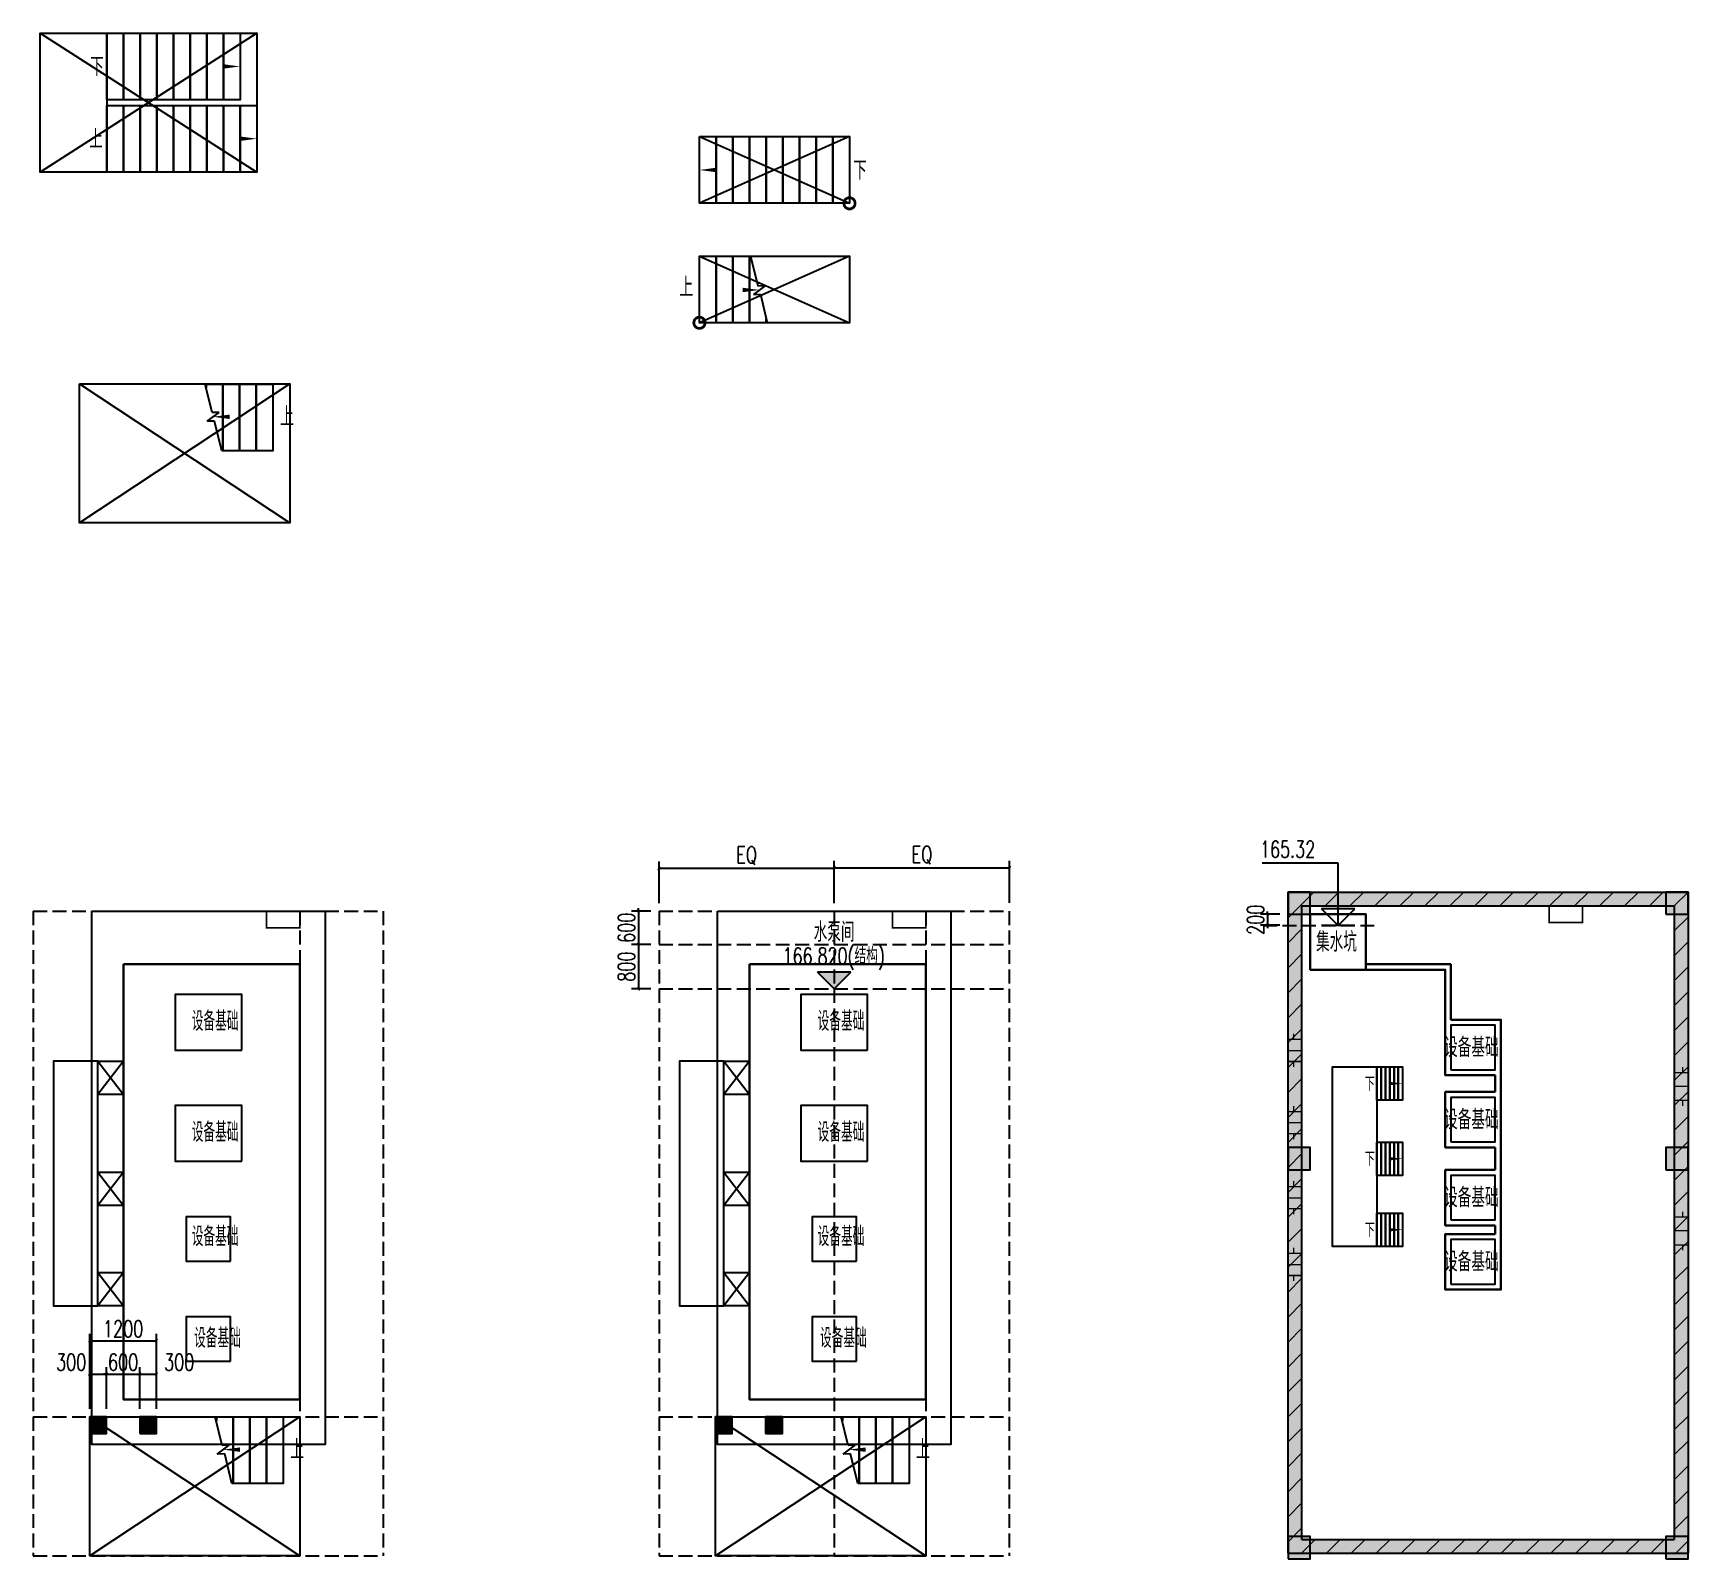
# Model space of a CAD drawing. Header units: millimetres. Extents: x 1742399 to 4898386, y 2481636 to 5226310.
# Drawn here: x 2903614 to 2933410, y 2671030 to 2698485 of the extents above; entities that cross this region are included whole.
import ezdxf
from ezdxf.enums import TextEntityAlignment as Align

# ---------------------------------------------------------------- set-up
doc = ezdxf.new("R2010")
doc.units = ezdxf.units.MM
doc.header["$LTSCALE"] = 1000
for name, pattern in [('ACAD_ISO04W100', [30.5, 24, -3, 0.5, -3]), ('CENTER2', [28.575, 19.05, -3.175, 3.175, -3.175]), ('DASH', [0.35, 0.25, -0.1])]:
    doc.linetypes.add(name, pattern=pattern)
for name, color, linetype in [('AXIS', 3, 'Continuous'), ('AXIS_TEXT', 7, 'Continuous'), ('DIM_ELEV', 3, 'Continuous'), ('FLOOR_STEEL', 2, 'Continuous'), ('JD-设备', 1, 'Continuous'), ('PUB_DIM', 3, 'Continuous'), ('PUB_HATCH', 8, 'Continuous'), ('PUB_TEXT', 7, 'Continuous'), ('STAIR', 2, 'Continuous'), ('STAIR_STEEL', 2, 'Continuous'), ('WALL_ST', 4, 'Continuous'), ('YHG_填充', 8, 'Continuous'), ('YHG_柱', 4, 'Continuous'), ('YHJ_剖面_梁板', 4, 'Continuous'), ('YHJ_引出、索引', 3, 'Continuous'), ('YHJ_标高', 3, 'Continuous'), ('YHJ_立面_墙线中', 2, 'Continuous'), ('水泵基础', 7, 'Continuous'), ('电缆沟', 7, 'Continuous')]:
    doc.layers.add(name, color=color, linetype=linetype)
for name, color, linetype, lineweight in [('中轴', 20, 'ACAD_ISO04W100', 9), ('排水沟', 4, 'Continuous', 30), ('管', 1, 'Continuous', 30), ('钢爬梯', 2, 'Continuous', 30), ('集水坑', 4, 'Continuous', 30)]:
    doc.layers.add(name, color=color, linetype=linetype, lineweight=lineweight)
doc.styles.add('_TCH_DIM', font='SIMPLEX', dxfattribs={"bigfont": 'GBCBIG'})
doc.styles.add('_TCH_DIM_T3', font='SIMPLEX', dxfattribs={"width": 0.705882, "bigfont": 'GBCBIG'})
doc.styles.add('HZ1', font='romans.shx', dxfattribs={"width": 0.7, "bigfont": 'hztxt.shx'})
doc.styles.add('TSSD_REIN_T3', font='tssdeng.shx', dxfattribs={"width": 0.7, "bigfont": 'hztxt.shx'})
doc.styles.add('tssdeng', font='tssdeng.shx', dxfattribs={"width": 0.7, "bigfont": 'hztxt.shx'})
doc.styles.add('宋体', font='')
doc.styles.get('宋体').set_extended_font_data('SimSun')
doc.dimstyles.new('_TCH_ARCH&&50', dxfattribs={"dimtxt": 148.75, "dimasz": 50, "dimexe": 125, "dimexo": 150, "dimgap": 63.125, "dimtad": 1, "dimdec": 0, "dimzin": 0, "dimdsep": 46, "dimtxsty": '_TCH_DIM_T3', "dimblk": 'ARCHTICK', "dimcen": 0.09, "dimclrt": 7, "dimazin": 2, "dimtfac": 1, "dimtdec": 0, "dimtix": 1, "dimtmove": 2, "dimatfit": 3, "dimfxl": 75, "dimtolj": 1, "dimtzin": 0, "dimarcsym": 0})

# ---------------------------------------------------------------- blocks, each defined once
blk = doc.blocks.new('平面_底部梯段')
at = {"layer": 'STAIR'}
for p, q in [((1981788, 2524280), (1981664, 2524794)), ((1981699, 2524123), (1981915, 2524284)), ((1981834, 2524127), (1981699, 2524123)), ((1981915, 2524284), (1981788, 2524280)), ((1981964, 2523594), (1981834, 2524127))]:
    blk.add_line(p, q, dxfattribs=at)
for points in [[(1981664, 2524794), (1981685, 2524794), (1981685, 2524724)], [(1981685, 2524724), (1981685, 2524794), (1981985, 2524794), (1981985, 2523594), (1981964, 2523594)]]:
    blk.add_lwpolyline(points, dxfattribs=at)
for points in [[(1981985, 2524794), (1982285, 2524794), (1982285, 2523594), (1981985, 2523594)], [(1982285, 2524794), (1982585, 2524794), (1982585, 2523594), (1982285, 2523594)], [(1982585, 2524794), (1982885, 2524794), (1982885, 2523594), (1982585, 2523594)]]:
    blk.add_lwpolyline(points, close=True, dxfattribs=at)
at = {"layer": 'YHJ_引出、索引'}
blk.add_lwpolyline([(1982885, 2524204, 0, 0, 0), (1981807, 2524204, 0, 80, 0), (1982107, 2524204, 0, 0, 0)], format="xyseb", dxfattribs=at)
at = {"layer": 'PUB_TEXT', "style": '_TCH_DIM'}
blk.add_attdef('方向', (1983369, 2524034), '', height=350, dxfattribs=at)
blk = doc.blocks.new('平面_单跑楼梯')
at = {"layer": 'STAIR'}
for points in [[(-2700, 1200), (-2400, 1200), (-2400, 0), (-2700, 0)], [(-2400, 1200), (-2100, 1200), (-2100, 0), (-2400, 0)], [(-2100, 1200), (-1800, 1200), (-1800, 0), (-2100, 0)], [(-1800, 1200), (-1500, 1200), (-1500, 0), (-1800, 0)], [(-1500, 1200), (-1200, 1200), (-1200, 0), (-1500, 0)], [(-1200, 1200), (-900, 1200), (-900, 0), (-1200, 0)], [(-900, 1200), (-600, 1200), (-600, 0), (-900, 0)], [(-600, 1200), (-300, 1200), (-300, 0), (-600, 0)], [(-300, 1200), (0, 1200), (0, 0), (-300, 0)]]:
    blk.add_lwpolyline(points, close=True, dxfattribs=at)
at = {"layer": 'YHJ_引出、索引'}
blk.add_lwpolyline([(0, 600, 0, 0, 0), (-2700, 600, 0, 80, 0), (-2400, 600, 0, 0, 0)], format="xyseb", dxfattribs=at)
at = {"layer": 'YHJ_引出、索引', "color": 7, "style": '_TCH_DIM'}
blk.add_text('下', height=338, dxfattribs=at).set_placement((68, 425))
blk = doc.blocks.new('*U1044')
at = {"layer": 'PUB_HATCH'}
blk.add_solid([(-150, -150), (150, -150), (-150, 150), (150, 150)], dxfattribs=at)
at = {"layer": 'YHG_柱'}
blk.add_lwpolyline([(-150, -150), (150, -150), (150, 150), (-150, 150)], close=True, dxfattribs=at)
blk = doc.blocks.new('_ArchTick')
at = {"color": 0, "linetype": 'ByBlock', "const_width": 0.4}
blk.add_lwpolyline([(-0.5, -0.5), (0.5, 0.5)], dxfattribs=at)
blk = doc.blocks.new('*D1045')
at = {"layer": 'Defpoints', "color": 0, "transparency": 16777216}
for p in [(2904933, 2674356), (2904633, 2673577), (2904933, 2673577)]:
    blk.add_point(p, dxfattribs=at)
at = {"layer": 'PUB_DIM', "color": 0, "lineweight": -2, "transparency": 16777216}
for p, q in [((2904633, 2673727), (2904633, 2674481)), ((2904633, 2674356), (2904933, 2674356)), ((2904933, 2673727), (2904933, 2674481))]:
    blk.add_line(p, q, dxfattribs=at)
at = {"layer": 'PUB_DIM', "color": 0, "lineweight": -2, "transparency": 16777216, "xscale": 50, "yscale": 50, "zscale": 50, "rotation": 180}
blk.add_blockref('_ArchTick', (2904633, 2674356), dxfattribs=at)
at = {"layer": 'PUB_DIM', "color": 0, "lineweight": -2, "transparency": 16777216, "xscale": 50, "yscale": 50, "zscale": 50}
blk.add_blockref('_ArchTick', (2904933, 2674356), dxfattribs=at)
at = {"layer": 'PUB_DIM', "color": 7, "transparency": 16777216, "insert": (2904298, 2674569), "char_height": 300, "attachment_point": 5, "style": '_TCH_DIM_T3'}
blk.add_mtext('\\A1;300', dxfattribs=at)
blk = doc.blocks.new('*D1046')
at = {"layer": 'Defpoints', "color": 0, "transparency": 16777216}
for p in [(2905533, 2674356), (2904933, 2673577), (2905533, 2673577)]:
    blk.add_point(p, dxfattribs=at)
at = {"layer": 'PUB_DIM', "color": 0, "lineweight": -2, "transparency": 16777216}
for p, q in [((2904933, 2674356), (2904883, 2674356)), ((2904933, 2673727), (2904933, 2674481)), ((2904933, 2674356), (2905533, 2674356)), ((2905533, 2673727), (2905533, 2674481)), ((2905533, 2674356), (2905583, 2674356))]:
    blk.add_line(p, q, dxfattribs=at)
at = {"layer": 'PUB_DIM', "color": 0, "lineweight": -2, "transparency": 16777216, "xscale": 50, "yscale": 50, "zscale": 50}
blk.add_blockref('_ArchTick', (2904933, 2674356), dxfattribs=at)
at = {"layer": 'PUB_DIM', "color": 0, "lineweight": -2, "transparency": 16777216, "xscale": 50, "yscale": 50, "zscale": 50, "rotation": 180}
blk.add_blockref('_ArchTick', (2905533, 2674356), dxfattribs=at)
at = {"layer": 'PUB_DIM', "color": 7, "transparency": 16777216, "insert": (2905233, 2674569), "char_height": 300, "attachment_point": 5, "style": '_TCH_DIM_T3'}
blk.add_mtext('\\A1;600', dxfattribs=at)
blk = doc.blocks.new('*D1047')
at = {"layer": 'Defpoints', "color": 0, "transparency": 16777216}
for p in [(2905833, 2674356), (2905533, 2673577), (2905833, 2673577)]:
    blk.add_point(p, dxfattribs=at)
at = {"layer": 'PUB_DIM', "color": 0, "lineweight": -2, "transparency": 16777216}
for p, q in [((2905533, 2673727), (2905533, 2674481)), ((2905533, 2674356), (2905833, 2674356)), ((2905833, 2673727), (2905833, 2674481))]:
    blk.add_line(p, q, dxfattribs=at)
at = {"layer": 'PUB_DIM', "color": 0, "lineweight": -2, "transparency": 16777216, "xscale": 50, "yscale": 50, "zscale": 50, "rotation": 180}
blk.add_blockref('_ArchTick', (2905533, 2674356), dxfattribs=at)
at = {"layer": 'PUB_DIM', "color": 0, "lineweight": -2, "transparency": 16777216, "xscale": 50, "yscale": 50, "zscale": 50}
blk.add_blockref('_ArchTick', (2905833, 2674356), dxfattribs=at)
at = {"layer": 'PUB_DIM', "color": 7, "transparency": 16777216, "insert": (2906242, 2674569), "char_height": 300, "attachment_point": 5, "style": '_TCH_DIM_T3'}
blk.add_mtext('\\A1;300', dxfattribs=at)
blk = doc.blocks.new('标高_平面标注')
at = {"layer": 'AXIS'}
blk.add_hatch(color=256, dxfattribs=at).paths.add_polyline_path([(0, 0), (300, 300), (-300, 300)])
for p, q in [((0, 0), (-300, 300)), ((300, 300), (-300, 300)), ((0, 0), (300, 300))]:
    blk.add_line(p, q, dxfattribs=at)
at = {"layer": 'AXIS_TEXT', "style": 'HZ1', "width": 0.7, "flags": 4}
blk.add_attdef('标高', text='', height=300, dxfattribs=at).set_placement((-11, 442), align=Align.CENTER)
blk = doc.blocks.new('*D1050')
at = {"layer": 'Defpoints', "color": 0, "transparency": 16777216}
for p in [(2914877, 2682686), (2914505, 2682086), (2914877, 2682086)]:
    blk.add_point(p, dxfattribs=at)
at = {"layer": 'PUB_DIM', "color": 0, "lineweight": -2, "transparency": 16777216}
for p, q in [((2914727, 2682686), (2914380, 2682686)), ((2914505, 2682686), (2914505, 2682736)), ((2914505, 2682686), (2914505, 2682086)), ((2914727, 2682086), (2914380, 2682086)), ((2914505, 2682086), (2914505, 2682036))]:
    blk.add_line(p, q, dxfattribs=at)
at = {"layer": 'PUB_DIM', "color": 0, "lineweight": -2, "transparency": 16777216, "xscale": 50, "yscale": 50, "zscale": 50}
for p, rotation in [((2914505, 2682686), 270), ((2914505, 2682086), 90)]:
    blk.add_blockref('_ArchTick', p, dxfattribs=dict(at, rotation=rotation))
at = {"layer": 'PUB_DIM', "color": 7, "transparency": 16777216, "insert": (2914292, 2682386), "char_height": 300, "attachment_point": 5, "rotation": 90, "style": '_TCH_DIM_T3'}
blk.add_mtext('\\A1;600', dxfattribs=at)
blk = doc.blocks.new('*D1051')
at = {"layer": 'Defpoints', "color": 0, "transparency": 16777216}
for p in [(2914877, 2682086), (2914505, 2681286), (2914877, 2681286)]:
    blk.add_point(p, dxfattribs=at)
at = {"layer": 'PUB_DIM', "color": 0, "lineweight": -2, "transparency": 16777216}
for p, q in [((2914727, 2682086), (2914380, 2682086)), ((2914505, 2682086), (2914505, 2681286)), ((2914727, 2681286), (2914380, 2681286))]:
    blk.add_line(p, q, dxfattribs=at)
at = {"layer": 'PUB_DIM', "color": 0, "lineweight": -2, "transparency": 16777216, "xscale": 50, "yscale": 50, "zscale": 50}
for p, rotation in [((2914505, 2682086), 90), ((2914505, 2681286), 270)]:
    blk.add_blockref('_ArchTick', p, dxfattribs=dict(at, rotation=rotation))
at = {"layer": 'PUB_DIM', "color": 7, "transparency": 16777216, "insert": (2914292, 2681686), "char_height": 300, "attachment_point": 5, "rotation": 90, "style": '_TCH_DIM_T3'}
blk.add_mtext('\\A1;800', dxfattribs=at)
blk = doc.blocks.new('*D1052')
at = {"layer": 'Defpoints', "color": 0, "transparency": 16777216}
for p in [(2918031, 2683456), (2914877, 2682677), (2918031, 2682677)]:
    blk.add_point(p, dxfattribs=at)
at = {"layer": 'PUB_DIM', "color": 0, "lineweight": -2, "transparency": 16777216}
for p, q in [((2914877, 2682827), (2914877, 2683581)), ((2914877, 2683456), (2918031, 2683456)), ((2918031, 2682827), (2918031, 2683581))]:
    blk.add_line(p, q, dxfattribs=at)
at = {"layer": 'PUB_DIM', "color": 0, "lineweight": -2, "transparency": 16777216, "xscale": 50, "yscale": 50, "zscale": 50, "rotation": 180}
blk.add_blockref('_ArchTick', (2914877, 2683456), dxfattribs=at)
at = {"layer": 'PUB_DIM', "color": 0, "lineweight": -2, "transparency": 16777216, "xscale": 50, "yscale": 50, "zscale": 50}
blk.add_blockref('_ArchTick', (2918031, 2683456), dxfattribs=at)
at = {"layer": 'PUB_DIM', "color": 7, "transparency": 16777216, "insert": (2916454, 2683683), "char_height": 300, "attachment_point": 5, "style": '_TCH_DIM_T3'}
blk.add_mtext('\\A1;EQ', dxfattribs=at)
blk = doc.blocks.new('*D1053')
at = {"layer": 'Defpoints', "color": 0, "transparency": 16777216}
for p in [(2921186, 2683465), (2918031, 2682686), (2921186, 2682686)]:
    blk.add_point(p, dxfattribs=at)
at = {"layer": 'PUB_DIM', "color": 0, "lineweight": -2, "transparency": 16777216}
for p, q in [((2918031, 2682836), (2918031, 2683590)), ((2918031, 2683465), (2921186, 2683465)), ((2921186, 2682836), (2921186, 2683590))]:
    blk.add_line(p, q, dxfattribs=at)
at = {"layer": 'PUB_DIM', "color": 0, "lineweight": -2, "transparency": 16777216, "xscale": 50, "yscale": 50, "zscale": 50, "rotation": 180}
blk.add_blockref('_ArchTick', (2918031, 2683465), dxfattribs=at)
at = {"layer": 'PUB_DIM', "color": 0, "lineweight": -2, "transparency": 16777216, "xscale": 50, "yscale": 50, "zscale": 50}
blk.add_blockref('_ArchTick', (2921186, 2683465), dxfattribs=at)
at = {"layer": 'PUB_DIM', "color": 7, "transparency": 16777216, "insert": (2919609, 2683692), "char_height": 300, "attachment_point": 5, "style": '_TCH_DIM_T3'}
blk.add_mtext('\\A1;EQ', dxfattribs=at)
blk = doc.blocks.new('刚性防水套管DN400')
at = {"layer": '中轴', "color": 8, "linetype": 'CENTER2', "ltscale": 10}
blk.add_line((1966752, 2550634), (1967002, 2550634), dxfattribs=at)
at = {"layer": '管', "lineweight": 50, "const_width": 25}
for points in [[(1966752, 2550884), (1967002, 2550884)], [(1966852, 2550884), (1966852, 2550984)], [(1966752, 2550384), (1967002, 2550384)], [(1966852, 2550384), (1966852, 2550284)]]:
    blk.add_lwpolyline(points, dxfattribs=at)
at = {"style": '宋体', "width": 0.7, "flags": 1}
blk.add_attdef('中心标高', (1966552, 2549850), '', height=350, dxfattribs=at)
blk = doc.blocks.new('刚性防水套管DN300')
at = {"layer": '中轴', "color": 8, "linetype": 'CENTER2', "ltscale": 10}
blk.add_line((1966752, 2550634), (1967002, 2550634), dxfattribs=at)
at = {"layer": '管', "lineweight": 50, "const_width": 25}
for points in [[(1966852, 2550834), (1966852, 2550934)], [(1966752, 2550834), (1967002, 2550834)], [(1966752, 2550434), (1967002, 2550434)], [(1966852, 2550434), (1966852, 2550334)]]:
    blk.add_lwpolyline(points, dxfattribs=at)
at = {"style": '宋体', "width": 0.7, "flags": 1}
blk.add_attdef('中心标高', (1966552, 2549988), '', height=350, dxfattribs=at)
blk = doc.blocks.new('平面_平台钢楼梯')
at = {"layer": 'STAIR_STEEL'}
for points in [[(-460.02, 300), (-383.35, 300), (-383.35, -300), (-460.02, -300)], [(-383.35, 300), (-306.68, 300), (-306.68, -300), (-383.35, -300)], [(-306.68, 300), (-230.01, 300), (-230.01, -300), (-306.68, -300)], [(-230.01, 300), (-153.34, 300), (-153.34, -300), (-230.01, -300)], [(-153.34, 300), (-76.67, 300), (-76.67, -300), (-153.34, -300)], [(-76.67, 300), (0, 300), (0, -300), (-76.67, -300)]]:
    blk.add_lwpolyline(points, close=True, dxfattribs=at)
at = {"layer": 'YHJ_引出、索引'}
blk.add_lwpolyline([(-460.02, 0, 0, 0, 0), (0, 0, 0, 60, 0), (-225, 0, 0, 0, 0)], format="xyseb", dxfattribs=at)
at = {"layer": 'YHJ_引出、索引', "color": 7, "style": '_TCH_DIM'}
blk.add_text('下', height=253.19, dxfattribs=at).set_placement((-681.19, -131.25))
blk = doc.blocks.new('*U1061')
at = {"layer": 'PUB_HATCH'}
blk.add_solid([(-200, -200), (200, -200), (-200, 200), (200, 200)], dxfattribs=at)
at = {"layer": 'YHG_柱'}
blk.add_lwpolyline([(-200, -200), (200, -200), (200, 200), (-200, 200)], close=True, dxfattribs=at)
blk = doc.blocks.new('*U1062')
at = {"layer": 'PUB_HATCH'}
blk.add_solid([(-200, -200), (200, -200), (-200, 200), (200, 200)], dxfattribs=at)
at = {"layer": 'YHG_柱'}
blk.add_lwpolyline([(-200, -200), (200, -200), (200, 200), (-200, 200)], close=True, dxfattribs=at)
blk = doc.blocks.new('*U1063')
at = {"layer": 'PUB_HATCH'}
blk.add_solid([(-200, -200), (200, -200), (-200, 200), (200, 200)], dxfattribs=at)
at = {"layer": 'YHG_柱'}
blk.add_lwpolyline([(-200, -200), (200, -200), (200, 200), (-200, 200)], close=True, dxfattribs=at)
blk = doc.blocks.new('*U1058')
at = {"layer": 'PUB_HATCH'}
blk.add_solid([(-200, -200), (200, -200), (-200, 200), (200, 200)], dxfattribs=at)
at = {"layer": 'YHG_柱'}
blk.add_lwpolyline([(-200, -200), (200, -200), (200, 200), (-200, 200)], close=True, dxfattribs=at)
blk = doc.blocks.new('*U1059')
at = {"layer": 'PUB_HATCH'}
blk.add_solid([(-200, -200), (200, -200), (-200, 200), (200, 200)], dxfattribs=at)
at = {"layer": 'YHG_柱'}
blk.add_lwpolyline([(-200, -200), (200, -200), (200, 200), (-200, 200)], close=True, dxfattribs=at)
blk = doc.blocks.new('*U1060')
at = {"layer": 'PUB_HATCH'}
blk.add_solid([(-200, -200), (200, -200), (-200, 200), (200, 200)], dxfattribs=at)
at = {"layer": 'YHG_柱'}
blk.add_lwpolyline([(-200, -200), (200, -200), (200, 200), (-200, 200)], close=True, dxfattribs=at)
blk = doc.blocks.new('标高_引出标注')
at = {"layer": 'YHJ_标高'}
for p, q in [((0, 1116), (-1368, 1116)), ((0, 0), (0, 1116)), ((0, 0), (-300, 300)), ((300, 300), (-300, 300)), ((0, 0), (300, 300)), ((300, 0), (-300, 0))]:
    blk.add_line(p, q, dxfattribs=at)
at = {"layer": 'DIM_ELEV', "color": 7, "style": '_TCH_DIM', "width": 0.705882}
blk.add_attdef('标高', (-1404, 1220), '', height=298, dxfattribs=at)
blk = doc.blocks.new('*D1064')
at = {"layer": 'Defpoints', "color": 0, "transparency": 16777216}
for p in [(2926198, 2682630), (2925826, 2682430), (2926198, 2682430)]:
    blk.add_point(p, dxfattribs=at)
at = {"layer": 'PUB_DIM', "color": 0, "lineweight": -2, "transparency": 16777216}
for p, q in [((2926048, 2682630), (2925701, 2682630)), ((2925826, 2682630), (2925826, 2682680)), ((2925826, 2682630), (2925826, 2682430)), ((2926048, 2682430), (2925701, 2682430)), ((2925826, 2682430), (2925826, 2682380))]:
    blk.add_line(p, q, dxfattribs=at)
at = {"layer": 'PUB_DIM', "color": 0, "lineweight": -2, "transparency": 16777216, "xscale": 50, "yscale": 50, "zscale": 50}
for p, rotation in [((2925826, 2682630), 270), ((2925826, 2682430), 90)]:
    blk.add_blockref('_ArchTick', p, dxfattribs=dict(at, rotation=rotation))
at = {"layer": 'PUB_DIM', "color": 7, "transparency": 16777216, "insert": (2925613, 2682530), "char_height": 300, "attachment_point": 5, "rotation": 90, "style": '_TCH_DIM_T3'}
blk.add_mtext('\\A1;200', dxfattribs=at)

msp = doc.modelspace()

# ---------------------------------------------------------------- hatches: boundary and pattern name
at = {"layer": 'PUB_HATCH', "linetype": 'Continuous', "lineweight": 0, "ltscale": 0.5}
h = msp.add_hatch(dxfattribs=at)
h.set_pattern_fill('ANSI31', color=256, scale=100)
h.set_pattern_definition([(45, (954133.92, 148785.27), (-224.506403, 224.506403), [])])
h.paths.add_polyline_path([(2933397.5, 2683029.6), (2926197.5, 2683029.6), (2926197.5, 2671129.6), (2933397.5, 2671129.6)])
h.paths.add_polyline_path([(2926447.5, 2682779.6), (2933147.5, 2682779.6), (2933147.5, 2671379.6), (2926447.5, 2671379.6)], flags=16)
h = msp.add_hatch(dxfattribs=at)
h.set_pattern_fill('AR-CONC', color=256, scale=2)
h.set_pattern_definition([(50, (942327.37, 148785.27), (364.369338, -31.87817), [38.1, -419.1]), (355, (942327.37, 148785.27), (-70.486843, 382.11369), [30.48, -335.28117]), (100.451445, (942357.74, 148782.6), (293.882494, 350.235504), [32.380018, -356.18049]), (46.1842, (942327.37, 148886.87), (542.15808, -84.084656), [57.15, -628.65]), (96.635558, (942372.55, 148879.86), (474.80827, 494.85225), [48.57005, -534.27122]), (351.184151, (942327.4, 148886.87), (474.80827, 494.85225), [45.71993, -502.91946]), (21, (942378.17, 148861.47), (303.228783, -204.530396), [38.1, -419.1]), (326, (942378.17, 148861.47), (123.604057, 368.375932), [30.48, -335.28]), (71.451445, (942403.44, 148844.42), (426.83284, 163.845538), [32.380018, -356.179875]), (37.5, (942327.37, 148785.27), (6.1772065, 169.110078), [0, -331.216, 0, -340.36, 0, -336.55]), (7.5, (942327.37, 148785.27), (133.639325, 200.36115), [0, -194.056, 0, -323.596, 0, -128.27]), (327.5, (942214.09, 148785.27), (271.1811903, -11.457488), [0, -127, 0, -396.24, 0, -525.78]), (317.5, (942163.3, 148785.27), (296.258363, 50.852982), [0, -165.1, 0, -263.144, 0, -373.38])])
h.paths.add_polyline_path([(2933397.5, 2683029.6), (2926197.5, 2683029.6), (2926197.5, 2671129.6), (2933397.5, 2671129.6)])
h.paths.add_polyline_path([(2933147.5, 2682779.6), (2933147.5, 2671379.6), (2926447.5, 2671379.6), (2926447.5, 2682779.6)], flags=16)

# ---------------------------------------------------------------- linework, layer by layer
at = {"layer": 'FLOOR_STEEL'}
msp.add_lwpolyline([(2927797.5, 2676652.1), (2926997.5, 2676652.1), (2926997.5, 2679882.3), (2927797.5, 2679882.3)], close=True, dxfattribs=at)
at = {"layer": 'JD-设备', "const_width": 50}
for points in [[(2918205.9, 2695402.2, 67.4679338), (2918204.9, 2695408.1, 0.0148219)], [(2915505.9, 2693252.7, 67.4679338), (2915504.9, 2693258.6, 0.0148219)]]:
    msp.add_lwpolyline(points, format="xyb", close=True, dxfattribs=at)
at = {"layer": 'PUB_DIM'}
for p, q in [((2904633.2, 2674326.9), (2904633.2, 2675080.7)), ((2904633.2, 2674955.7), (2905833.2, 2674955.7)), ((2905833.2, 2674326.9), (2905833.2, 2675080.7))]:
    msp.add_line(p, q, dxfattribs=at)
at = {"layer": 'STAIR'}
for p, q in [((2916525.8, 2694472.4), (2916655.7, 2693939.4)), ((2916790.6, 2693943.4), (2916575, 2693782.6)), ((2916655.7, 2693939.4), (2916790.6, 2693943.4)), ((2916575, 2693782.6), (2916701.6, 2693786.4)), ((2916701.6, 2693786.4), (2916825.8, 2693272.4))]:
    msp.add_line(p, q, dxfattribs=at)
for points in [[(2903738.7, 2698484.6), (2904938.7, 2698484.6), (2904938.7, 2695984.6), (2903738.7, 2695984.6)], [(2904938.7, 2698484.6), (2905238.7, 2698484.6), (2905238.7, 2697284.6), (2904938.7, 2697284.6)], [(2905238.7, 2698484.6), (2905538.7, 2698484.6), (2905538.7, 2697284.6), (2905238.7, 2697284.6)], [(2905538.7, 2698484.6), (2905838.7, 2698484.6), (2905838.7, 2697284.6), (2905538.7, 2697284.6)], [(2905838.7, 2698484.6), (2906138.7, 2698484.6), (2906138.7, 2697284.6), (2905838.7, 2697284.6)], [(2906138.7, 2698484.6), (2906438.7, 2698484.6), (2906438.7, 2697284.6), (2906138.7, 2697284.6)], [(2906438.7, 2698484.6), (2906738.7, 2698484.6), (2906738.7, 2697284.6), (2906438.7, 2697284.6)], [(2906738.7, 2698484.6), (2907038.7, 2698484.6), (2907038.7, 2697284.6), (2906738.7, 2697284.6)], [(2907038.7, 2698484.6), (2907338.7, 2698484.6), (2907338.7, 2697284.6), (2907038.7, 2697284.6)], [(2904938.7, 2697184.6), (2905238.7, 2697184.6), (2905238.7, 2695984.6), (2904938.7, 2695984.6)], [(2905238.7, 2697184.6), (2905538.7, 2697184.6), (2905538.7, 2695984.6), (2905238.7, 2695984.6)], [(2905538.7, 2697184.6), (2905838.7, 2697184.6), (2905838.7, 2695984.6), (2905538.7, 2695984.6)], [(2905838.7, 2697184.6), (2906138.7, 2697184.6), (2906138.7, 2695984.6), (2905838.7, 2695984.6)], [(2906138.7, 2697184.6), (2906438.7, 2697184.6), (2906438.7, 2695984.6), (2906138.7, 2695984.6)], [(2906438.7, 2697184.6), (2906738.7, 2697184.6), (2906738.7, 2695984.6), (2906438.7, 2695984.6)], [(2906738.7, 2697184.6), (2907038.7, 2697184.6), (2907038.7, 2695984.6), (2906738.7, 2695984.6)], [(2907038.7, 2697184.6), (2907338.7, 2697184.6), (2907338.7, 2695984.6), (2907038.7, 2695984.6)], [(2907338.7, 2697184.6), (2907638.7, 2697184.6), (2907638.7, 2695984.6), (2907338.7, 2695984.6)], [(2915904.7, 2693272.4), (2915604.7, 2693272.4), (2915604.7, 2694472.4), (2915904.7, 2694472.4)], [(2916204.7, 2693272.4), (2915904.7, 2693272.4), (2915904.7, 2694472.4), (2916204.7, 2694472.4)], [(2916504.7, 2693272.4), (2916204.7, 2693272.4), (2916204.7, 2694472.4), (2916504.7, 2694472.4)]]:
    msp.add_lwpolyline(points, close=True, dxfattribs=at)
for points in [[(2905238.7, 2698484.6), (2905238.7, 2697284.6)], [(2905538.7, 2698484.6), (2905538.7, 2697284.6)], [(2905838.7, 2698484.6), (2905838.7, 2697284.6)], [(2906138.7, 2698484.6), (2906138.7, 2697284.6)], [(2906438.7, 2698484.6), (2906438.7, 2697284.6)], [(2906738.7, 2698484.6), (2906738.7, 2697284.6)], [(2907038.7, 2698484.6), (2907038.7, 2697284.6)], [(2907338.7, 2698484.6), (2907338.7, 2697284.6)], [(2905238.7, 2697184.6), (2905238.7, 2695984.6)], [(2905538.7, 2697184.6), (2905538.7, 2695984.6)], [(2905838.7, 2697184.6), (2905838.7, 2695984.6)], [(2906138.7, 2697184.6), (2906138.7, 2695984.6)], [(2906438.7, 2697184.6), (2906438.7, 2695984.6)], [(2906738.7, 2697184.6), (2906738.7, 2695984.6)], [(2907038.7, 2697184.6), (2907038.7, 2695984.6)], [(2907338.7, 2697184.6), (2907338.7, 2695984.6)], [(2916804.7, 2693342.8), (2916804.7, 2693272.4), (2916504.7, 2693272.4), (2916504.7, 2694472.4), (2916525.8, 2694472.4)], [(2916825.8, 2693272.4), (2916804.7, 2693272.4), (2916804.7, 2693342.8)]]:
    msp.add_lwpolyline(points, dxfattribs=at)
at = {"layer": 'WALL_ST'}
for p, q in [((2926197.5, 2683029.6), (2933397.5, 2683029.6)), ((2926197.5, 2671129.6), (2926197.5, 2683029.6)), ((2933397.5, 2683029.6), (2933397.5, 2671129.6)), ((2926447.5, 2671379.6), (2926447.5, 2682779.6)), ((2926447.5, 2682779.6), (2933147.5, 2682779.6)), ((2933147.5, 2682779.6), (2933147.5, 2671379.6)), ((2926447.5, 2671379.6), (2933147.5, 2671379.6)), ((2926197.5, 2671129.6), (2933397.5, 2671129.6))]:
    msp.add_line(p, q, dxfattribs=at)
msp.add_lwpolyline([(2926597.5, 2682779.6), (2932997.5, 2682779.6)], dxfattribs=at)
at = {"layer": 'YHG_填充', "linetype": 'DASH'}
for points in [[(2903613.7, 2682685.7), (2903613.7, 2671085.7)], [(2903613.7, 2682685.7), (2909913.7, 2682685.7)], [(2908413.7, 2682685.7), (2908413.7, 2671085.7)], [(2909913.7, 2682685.7), (2909913.7, 2671085.7)], [(2914876.8, 2682685.7), (2914876.8, 2671085.7)], [(2914876.8, 2682685.7), (2921176.8, 2682685.7)], [(2918031.4, 2682685.7), (2918031.4, 2671085.7)], [(2919676.8, 2682685.7), (2919676.8, 2671085.7)], [(2921176.8, 2682685.7), (2921176.8, 2671085.7)], [(2925748.8, 2682429.6), (2927785, 2682429.6)], [(2914876.8, 2682085.7), (2921176.8, 2682085.7)], [(2914876.8, 2681285.7), (2921176.8, 2681285.7)], [(2903613.7, 2673585.7), (2909913.7, 2673585.7)], [(2914876.8, 2673585.7), (2921176.8, 2673585.7)], [(2903613.7, 2671085.7), (2909913.7, 2671085.7)], [(2914876.8, 2671085.7), (2921176.8, 2671085.7)]]:
    msp.add_lwpolyline(points, dxfattribs=at)
at = {"layer": 'YHJ_剖面_梁板'}
for points in [[(2907638.7, 2695984.6), (2903738.7, 2695984.6), (2903738.7, 2698484.6), (2907638.7, 2698484.6)], [(2915604.7, 2696622), (2918304.7, 2696622), (2918304.7, 2695422), (2915604.7, 2695422)], [(2915604.7, 2694472.4), (2918304.7, 2694472.4), (2918304.7, 2693272.4), (2915604.7, 2693272.4)], [(2904450.3, 2692171), (2908230.8, 2692171), (2908230.8, 2689671), (2904450.3, 2689671)], [(2907368.3, 2680185.7), (2907368.3, 2681185.7), (2906168.3, 2681185.7), (2906168.3, 2680185.7)], [(2918631.4, 2680185.7), (2918631.4, 2681185.7), (2917431.4, 2681185.7), (2917431.4, 2680185.7)], [(2904779.9, 2679985.7), (2903979.9, 2679985.7), (2903979.9, 2675585.7), (2904779.9, 2675585.7)], [(2904779.9, 2679985.7), (2905239.9, 2679985.7), (2905239.9, 2679385.7), (2904779.9, 2679385.7)], [(2916043, 2679985.7), (2915243, 2679985.7), (2915243, 2675585.7), (2916043, 2675585.7)], [(2916043, 2679985.7), (2916503, 2679985.7), (2916503, 2679385.7), (2916043, 2679385.7)], [(2907368.3, 2678185.7), (2907368.3, 2679185.7), (2906168.3, 2679185.7), (2906168.3, 2678185.7)], [(2918631.4, 2678185.7), (2918631.4, 2679185.7), (2917431.4, 2679185.7), (2917431.4, 2678185.7)], [(2904779.9, 2677985.7), (2905239.9, 2677985.7), (2905239.9, 2677385.7), (2904779.9, 2677385.7)], [(2916043, 2677985.7), (2916503, 2677985.7), (2916503, 2677385.7), (2916043, 2677385.7)], [(2907168.3, 2676385.7), (2907168.3, 2677185.7), (2906368.3, 2677185.7), (2906368.3, 2676385.7)], [(2918431.4, 2676385.7), (2918431.4, 2677185.7), (2917631.4, 2677185.7), (2917631.4, 2676385.7)], [(2904779.9, 2676185.7), (2905239.9, 2676185.7), (2905239.9, 2675585.7), (2904779.9, 2675585.7)], [(2916043, 2676185.7), (2916503, 2676185.7), (2916503, 2675585.7), (2916043, 2675585.7)], [(2907168.3, 2674585.7), (2907168.3, 2675385.7), (2906368.3, 2675385.7), (2906368.3, 2674585.7)], [(2918431.4, 2674585.7), (2918431.4, 2675385.7), (2917631.4, 2675385.7), (2917631.4, 2674585.7)], [(2904633.2, 2673585.7), (2908413.7, 2673585.7), (2908413.7, 2671085.7), (2904633.2, 2671085.7)], [(2915896.3, 2673585.7), (2919676.8, 2673585.7), (2919676.8, 2671085.7), (2915896.3, 2671085.7)]]:
    msp.add_lwpolyline(points, close=True, dxfattribs=at)
for points in [[(2907638.7, 2698484.6), (2903738.7, 2695984.6)], [(2903738.7, 2698484.6), (2907638.7, 2695984.6)], [(2918304.7, 2696622), (2915604.7, 2695422)], [(2915604.7, 2696622), (2918304.7, 2695422)], [(2918304.7, 2694472.4), (2915604.7, 2693272.4)], [(2915604.7, 2694472.4), (2918304.7, 2693272.4)], [(2908230.8, 2692171), (2904450.3, 2689671)], [(2904450.3, 2692171), (2908230.8, 2689671)], [(2905239.9, 2679985.7), (2904779.9, 2679385.7)], [(2904779.9, 2679985.7), (2905239.9, 2679385.7)], [(2916503, 2679985.7), (2916043, 2679385.7)], [(2916043, 2679985.7), (2916503, 2679385.7)], [(2905239.9, 2677985.7), (2904779.9, 2677385.7)], [(2904779.9, 2677985.7), (2905239.9, 2677385.7)], [(2916503, 2677985.7), (2916043, 2677385.7)], [(2916043, 2677985.7), (2916503, 2677385.7)], [(2905239.9, 2676185.7), (2904779.9, 2675585.7)], [(2904779.9, 2676185.7), (2905239.9, 2675585.7)], [(2916503, 2676185.7), (2916043, 2675585.7)], [(2916043, 2676185.7), (2916503, 2675585.7)], [(2908413.7, 2673585.7), (2904633.2, 2671085.7)], [(2904633.2, 2673585.7), (2908413.7, 2671085.7)], [(2919676.8, 2673585.7), (2915896.3, 2671085.7)], [(2915896.3, 2673585.7), (2919676.8, 2671085.7)]]:
    msp.add_lwpolyline(points, dxfattribs=at)
at = {"layer": 'YHJ_剖面_梁板', "color": 5}
for points in [[(2904668.3, 2682685.7), (2908868.3, 2682685.7), (2908868.3, 2673085.7), (2904668.3, 2673085.7)], [(2915931.4, 2682685.7), (2920131.4, 2682685.7), (2920131.4, 2673085.7), (2915931.4, 2673085.7)]]:
    msp.add_lwpolyline(points, close=True, dxfattribs=at)
at = {"layer": 'YHJ_引出、索引'}
for points in [[(2904938.7, 2697884.6, 0, 0, 0), (2907338.7, 2697884.6, 0, 80, 0), (2907038.7, 2697884.6, 0, 0, 0)], [(2904938.7, 2696584.6, 0, 0, 0), (2907638.7, 2696584.6, 0, 80, 0), (2907338.7, 2696584.6, 0, 0, 0)], [(2915604.7, 2693863, 0, 0, 0), (2916682.8, 2693863, 0, 80, 0), (2916382.8, 2693863, 0, 0, 0)]]:
    msp.add_lwpolyline(points, format="xyseb", dxfattribs=at)
at = {"layer": 'YHJ_立面_墙线中', "const_width": 30}
for points in [[(2907813.7, 2682685.7), (2907813.7, 2682385.7), (2908413.7, 2682385.7), (2908413.7, 2682685.7)], [(2919076.8, 2682685.7), (2919076.8, 2682385.7), (2919676.8, 2682385.7), (2919676.8, 2682685.7)]]:
    msp.add_lwpolyline(points, dxfattribs=at)
at = {"layer": '排水沟'}
for points in [[(2927597.5, 2681729.6), (2929126, 2681729.6), (2929126, 2680732.3)], [(2927597.5, 2681629.6), (2929026, 2681629.6), (2929026, 2680732.3)], [(2929026, 2680732.3), (2929026, 2679732.3), (2929926, 2679732.3)], [(2930026, 2679732.3), (2930026, 2680732.3), (2929126, 2680732.3)], [(2929926, 2679732.3), (2929926, 2679432.3)], [(2930026, 2679732.3), (2930026, 2679432.3)], [(2929926, 2679432.3), (2929026, 2679432.3), (2929026, 2678432.3), (2929926, 2678432.3)], [(2930026, 2678432.3), (2930026, 2679432.3)], [(2929926, 2678432.3), (2929926, 2678029.8)], [(2930026, 2678432.3), (2930026, 2678029.8)], [(2929926, 2678029.8), (2929026, 2678029.8), (2929026, 2677029.8), (2929926, 2677029.8)], [(2930026, 2677029.8), (2930026, 2678029.8)], [(2929926, 2677029.8), (2929926, 2676874.3)], [(2930026, 2677029.8), (2930026, 2676874.3)], [(2929926, 2676874.3), (2929026, 2676874.3), (2929026, 2675874.3), (2930026, 2675874.3), (2930026, 2676874.3)]]:
    msp.add_lwpolyline(points, dxfattribs=at)
at = {"layer": '水泵基础'}
for points in [[(2929126, 2679832.3), (2929926, 2679832.3), (2929926, 2680632.3), (2929126, 2680632.3)], [(2929126, 2679832.3), (2929926, 2679832.3), (2929926, 2680632.3), (2929126, 2680632.3)], [(2929126, 2678532.3), (2929926, 2678532.3), (2929926, 2679332.3), (2929126, 2679332.3)], [(2929126, 2678532.3), (2929926, 2678532.3), (2929926, 2679332.3), (2929126, 2679332.3)], [(2929126, 2677129.8), (2929926, 2677129.8), (2929926, 2677929.8), (2929126, 2677929.8)], [(2929126, 2677129.8), (2929926, 2677129.8), (2929926, 2677929.8), (2929126, 2677929.8)], [(2929126, 2675974.3), (2929926, 2675974.3), (2929926, 2676774.3), (2929126, 2676774.3)], [(2929126, 2675974.3), (2929926, 2675974.3), (2929926, 2676774.3), (2929126, 2676774.3)]]:
    msp.add_lwpolyline(points, close=True, dxfattribs=at)
at = {"layer": '管'}
for points in [[(2905239.9, 2681731.5), (2908413.7, 2681731.5), (2908413.7, 2673897.8), (2905239.9, 2673897.8)], [(2916503, 2681731.5), (2919676.8, 2681731.5), (2919676.8, 2673897.8), (2916503, 2673897.8)]]:
    msp.add_lwpolyline(points, close=True, dxfattribs=at)
at = {"layer": '钢爬梯', "const_width": 30}
msp.add_lwpolyline([(2930897.5, 2682779.6), (2930897.5, 2682479.6), (2931497.5, 2682479.6), (2931497.5, 2682779.6)], dxfattribs=at)
at = {"layer": '集水坑'}
msp.add_lwpolyline([(2927597.5, 2681629.6), (2927597.5, 2682629.6), (2926597.5, 2682629.6), (2926597.5, 2681629.6), (2927597.5, 2681629.6)], dxfattribs=at)

# ---------------------------------------------------------------- block references
for name, p in [('平面_单跑楼梯', (2918304.7, 2695422)), ('*U1060', (2926397.5, 2682829.6)), ('*U1058', (2933197.5, 2682829.6)), ('*U1061', (2926397.5, 2678229.6)), ('*U1063', (2933197.5, 2678229.6)), ('*U1044', (2904783.2, 2673435.7)), ('*U1044', (2905683.2, 2673435.7)), ('*U1044', (2916046.3, 2673435.7)), ('*U1044', (2916946.3, 2673435.7)), ('*U1062', (2926397.5, 2671229.6)), ('*U1059', (2933197.5, 2671229.6))]:
    msp.add_blockref(name, p)
ref = msp.add_blockref('标高_平面标注', (2918031.4, 2681285.7))
ref.add_attrib('标高', '166.820(结构)', dxfattribs={"layer": 'AXIS_TEXT', "height": 300, "style": 'HZ1', "width": 0.7}).set_placement((2918020.4, 2681728), align=Align.CENTER)
at = {"layer": 'DIM_ELEV'}
msp.add_blockref('标高_引出标注', (2927097.5, 2682429.6), dxfattribs=at).add_auto_attribs({'标高': '165.32'})
at = {"layer": 'PUB_DIM', "xscale": 50, "yscale": 50, "zscale": 50, "rotation": 180}
msp.add_blockref('_ArchTick', (2904633.2, 2674955.7), dxfattribs=at)
at = {"layer": 'PUB_DIM', "xscale": 50, "yscale": 50, "zscale": 50}
msp.add_blockref('_ArchTick', (2905833.2, 2674955.7), dxfattribs=at)
at = {"layer": 'STAIR'}
ref = msp.add_blockref('平面_底部梯段', (925045.5, 167376.6), dxfattribs=at)
ref.add_attrib('方向', '上', (2908056.5, 2691410.8), dxfattribs={"layer": 'PUB_TEXT', "height": 350, "style": '_TCH_DIM'})
for p in [(2928257.5, 2679582.3), (2928257.5, 2678229.6), (2928257.5, 2676952.1)]:
    msp.add_blockref('平面_平台钢楼梯', p, dxfattribs=at)
ref = msp.add_blockref('平面_底部梯段', (925228.5, 148791.3), dxfattribs=at)
ref.add_attrib('方向', '上', (2908239.4, 2672825.5), dxfattribs={"layer": 'PUB_TEXT', "height": 350, "style": '_TCH_DIM'})
ref = msp.add_blockref('平面_底部梯段', (936491.5, 148791.3), dxfattribs=at)
ref.add_attrib('方向', '上', (2919502.5, 2672825.5), dxfattribs={"layer": 'PUB_TEXT', "height": 350, "style": '_TCH_DIM'})
at = {"layer": '管', "lineweight": 50}
for p in [(959445, 129545.3), (959445, 128245.3), (959445, 126895.3), (959445, 125695.3)]:
    msp.add_blockref('刚性防水套管DN300', p, dxfattribs=at)
at = {"layer": '管', "lineweight": 50, "rotation": 180}
for p in [(4900150, 5230164), (4900150, 5227564)]:
    msp.add_blockref('刚性防水套管DN400', p, dxfattribs=at)

# ---------------------------------------------------------------- texts
at = {"layer": 'PUB_DIM', "color": 7, "attachment_point": 5}
for s, insert, char_height, style in [('\\A1;水泵间', (2918028, 2682307.6), 350, 'TSSD_REIN_T3'), ('\\A1;集水坑', (2927068.1, 2682129.9), 350, 'TSSD_REIN_T3'), ('\\A1;设备基础', (2929495.1, 2680234.2), 350, 'TSSD_REIN_T3'), ('\\A1;设备基础', (2929495.1, 2678934.2), 350, 'TSSD_REIN_T3'), ('\\A1;设备基础', (2929495.1, 2677531.7), 350, 'TSSD_REIN_T3'), ('\\A1;设备基础', (2929495.1, 2676376.1), 350, 'TSSD_REIN_T3'), ('\\A1;1200', (2905233.2, 2675168.8), 300, '_TCH_DIM_T3')]:
    msp.add_mtext(s, dxfattribs=dict(at, insert=insert, char_height=char_height, style=style))
at = {"layer": 'PUB_TEXT', "style": '_TCH_DIM'}
msp.add_attdef('上', (2915242.4, 2693741.3), '上', height=350, dxfattribs=at)
at = {"layer": 'YHJ_引出、索引', "color": 7, "style": '_TCH_DIM'}
for s, p in [('下', (2904643.8, 2697709.6)), ('上', (2904625.2, 2696409.6))]:
    msp.add_text(s, height=337.6, dxfattribs=at).set_placement(p)
at = {"layer": '电缆沟', "ltscale": 1.5, "style": 'tssdeng', "width": 0.6}
for p in [(2906468.7, 2680532), (2917731.7, 2680532), (2906468.7, 2678534.1), (2917731.7, 2678534.1), (2906468.7, 2676657.2), (2917731.7, 2676657.2), (2906511.2, 2674828.4), (2917774.3, 2674828.4)]:
    msp.add_text('设备基础', height=350, dxfattribs=at).set_placement(p)

# ---------------------------------------------------------------- dimensions: what is measured, and where the dimension line sits
at = {"layer": 'PUB_DIM'}
for p1, p2, picture, middle in [((2914876.8, 2682676.9), (2918031.4, 2682676.9), '*D1052', (2916454.1, 2683683.1)), ((2918031.4, 2682685.7), (2921185.9, 2682685.7), '*D1053', (2919608.7, 2683691.9))]:
    dim = msp.add_aligned_dim(p1=p1, p2=p2, distance=778.8, text='EQ', dimstyle='_TCH_ARCH&&50', override={"dimtxt": 300}, dxfattribs=at)
    dim.commit()
    dim.dimension.update_dxf_attribs({"geometry": picture, "text_midpoint": middle})
for base, p1, p2, picture, middle in [((2925825.9, 2682429.6), (2926197.5, 2682629.6), (2926197.5, 2682429.6), '*D1064', (2925612.7, 2682529.6)), ((2914505.1, 2682085.7), (2914876.8, 2682685.7), (2914876.8, 2682085.7), '*D1050', (2914292, 2682385.7)), ((2914505.1, 2681285.7), (2914876.8, 2682085.7), (2914876.8, 2681285.7), '*D1051', (2914292, 2681685.7))]:
    dim = msp.add_linear_dim(base=base, p1=p1, p2=p2, angle=90, dimstyle='_TCH_ARCH&&50', override={"dimtxt": 300}, dxfattribs=at)
    dim.commit()
    dim.dimension.update_dxf_attribs({"geometry": picture, "text_midpoint": middle})
for base, p1, p2, picture, middle in [((2904933.2, 2674355.7), (2904633.2, 2673576.9), (2904933.2, 2673576.9), '*D1045', (2904298, 2674568.8)), ((2905833.2, 2674355.7), (2905533.2, 2673576.9), (2905833.2, 2673576.9), '*D1047', (2906241.8, 2674568.8))]:
    dim = msp.add_linear_dim(base=base, p1=p1, p2=p2, angle=360, dimstyle='_TCH_ARCH&&50', override={"dimtxt": 300}, dxfattribs=at)
    dim.commit()
    dim.dimension.update_dxf_attribs({"geometry": picture, "text_midpoint": middle, "dimtype": 161})
dim = msp.add_aligned_dim(p1=(2904933.2, 2673576.9), p2=(2905533.2, 2673576.9), distance=778.8, dimstyle='_TCH_ARCH&&50', override={"dimtxt": 300}, dxfattribs=at)
dim.commit()
dim.dimension.update_dxf_attribs({"geometry": '*D1046', "text_midpoint": (2905233.2, 2674568.8)})

doc.saveas('drawing.dxf')
